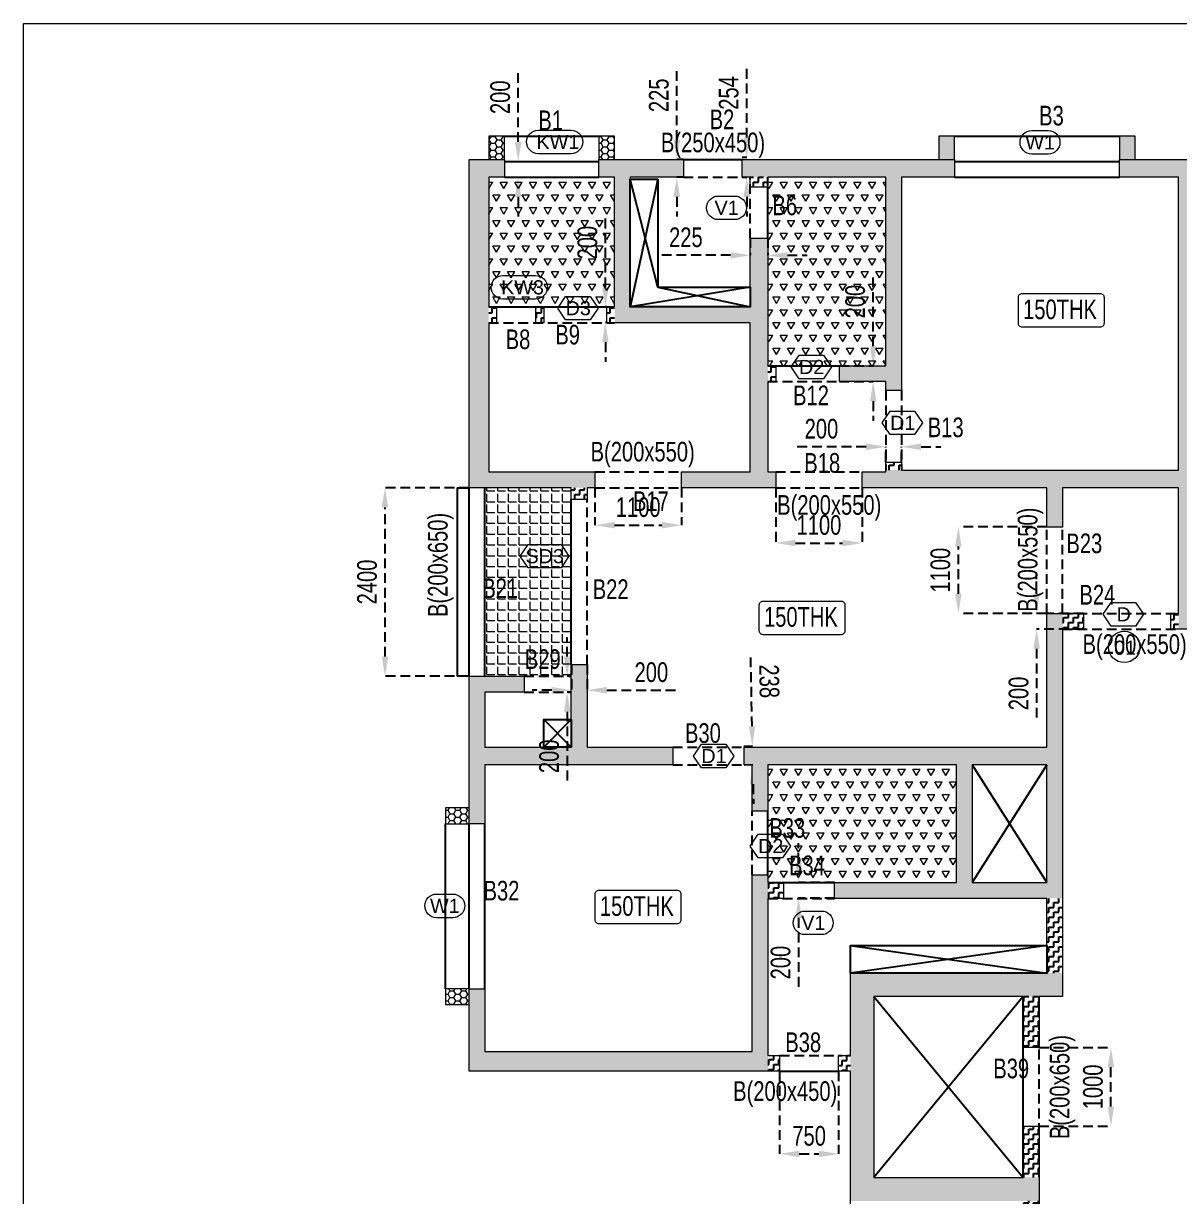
# Model space of a CAD drawing. Header units: millimetres. Extents: x 17 to 40023, y 104 to 56685.
# Drawn here: x 17 to 14725, y 41758 to 56685 of the extents above; entities that cross this region are included whole.
import ezdxf
from ezdxf.enums import TextEntityAlignment as Align

# ---------------------------------------------------------------- set-up
doc = ezdxf.new("R2010")
doc.units = ezdxf.units.MM
doc.linetypes.add('HIDDEN', pattern=[0.375, 0.25, -0.125])
for name, color, linetype in [('A-DIM', 8, 'Continuous'), ('S-BEAM', 4, 'HIDDEN'), ('S-BEAM 1', 6, 'Continuous'), ('S-CUTOUT', 25, 'Continuous'), ('S-WALL HATCH', 251, 'Continuous')]:
    doc.layers.add(name, color=color, linetype=linetype)
for name, color, linetype, lineweight in [('A-OPNG-DOOR-TAGS', 8, 'Continuous', 15), ("S-BEAM NO'S", 2, 'Continuous', 20), ('S-GENERAL', 252, 'Continuous', 20), ('S-HATCH', 8, 'Continuous', 20), ('s-text', 20, 'Continuous', 13), ('S-WALL', 100, 'Continuous', 20)]:
    doc.layers.add(name, color=color, linetype=linetype, lineweight=lineweight)
doc.styles.add('Dim.s & Anno.(Misc.)', font='ARIALN.TTF')
doc.styles.add('SOBHA', font='swisscl.ttf')
doc.styles.add('SOBHA SMALL', font='arial.ttf', dxfattribs={"height": 100})
doc.dimstyles.new('S-100-2', dxfattribs={"dimscale": 100, "dimtxt": 2.5, "dimasz": 2.5, "dimexe": 0, "dimexo": 0, "dimgap": 1, "dimtad": 1, "dimdec": 0, "dimzin": 0, "dimdsep": 46, "dimtxsty": 'SOBHA', "dimcen": 0.0895, "dimclrd": 8, "dimclre": 8, "dimclrt": 2, "dimadec": 0, "dimazin": 0, "dimtfac": 1, "dimtdec": 0, "dimtofl": 0, "dimtmove": 0, "dimatfit": 3, "dimfxl": 0.18, "dimtolj": 1, "dimtzin": 0, "dimlwd": -1, "dimlwe": -1, "dimarcsym": 1})
pattern_1 = [(0, (0, 0), (62.5, 62.5), [62.5, -62.5]), (90, (62.5, 0), (-62.5, 62.5), [62.5, -62.5])]
pattern_2 = [(60, (105314.17, -1923.17), (-93.75, 162.379763), [93.75, -93.75]), (120, (105314.17, -1923.17), (-187.5, 1e-07), [93.75, -93.75]), (0, (105267.3, -1841.98), (93.75, 162.379763), [93.75, -93.75])]
pattern_3 = [(0, (-597856.83, -91847.9), (75, 43.30127), [50, -100]), (120, (-597856.83, -91847.9), (-75, 43.30127), [50, -100]), (60, (-597856.83, -91847.9), (2e-14, 86.60254), [-100, 50])]

# ---------------------------------------------------------------- blocks, each defined once
blk = doc.blocks.new('WING 05 TYP WALLS')
at = {"layer": 'S-WALL HATCH', "ltscale": 7.5, "transparency": 33554687}
h = blk.add_hatch(color=251, dxfattribs=at)
h.dxf.hatch_style = 1
h.paths.add_polyline_path([(-607332, -43123), (-607332, -42923), (-607332, -41273), (-607132, -41273), (-607132, -41048), (-607332, -41048), (-607582, -41048), (-607582, -45223), (-607332, -45223), (-606282, -45223), (-606082, -45223), (-605982, -45223), (-605982, -45023), (-607332, -45023)])
h = blk.add_hatch(color=251, dxfattribs=at)
h.dxf.hatch_style = 1
h.paths.add_polyline_path([(-603782, -42048), (-604007, -42048), (-604007, -42923), (-605532, -42923), (-605532, -41273), (-604857, -41273), (-604857, -41048), (-605932, -41048), (-605932, -41273), (-605732, -41273), (-605732, -42923), (-605732, -43123), (-604007, -43123), (-604007, -45023), (-604882, -45023), (-604882, -45223), (-604007, -45223), (-603782, -45223), (-603682, -45223), (-603682, -45023), (-603782, -45023), (-603782, -43873), (-603782, -43673)])
h = blk.add_hatch(color=251, dxfattribs=at)
h.dxf.hatch_style = 1
h.paths.add_polyline_path([(-602082, -41273), (-601407, -41273), (-601407, -41048), (-603782, -41048), (-604007, -41048), (-604107, -41048), (-604107, -41273), (-604007, -41273), (-603782, -41273), (-602282, -41273), (-602282, -43673), (-602872, -43673), (-602872, -43873), (-602282, -43873), (-602282, -43988), (-602082, -43988)])
h = blk.add_hatch(color=251, dxfattribs=at)
h.dxf.hatch_style = 1
h.paths.add_polyline_path([(-596732, -44998), (-598307, -44998), (-598307, -43148), (-598307, -42948), (-598307, -41298), (-598107, -41298), (-598107, -41048), (-599307, -41048), (-599307, -41273), (-598557, -41273), (-598557, -44998), (-602082, -44998), (-602282, -44998), (-602282, -45023), (-602582, -45023), (-602582, -45223), (-602282, -45223), (-600232, -45223), (-600232, -45723), (-600032, -45723), (-600032, -45223), (-598557, -45223), (-598557, -46823), (-598557, -47023), (-598307, -47023), (-598307, -46823), (-598307, -45223), (-596932, -45223), (-596932, -45723), (-596732, -45723), (-596732, -45223)])
h = blk.add_hatch(dxfattribs=at)
h.set_pattern_fill('ZIGZAG', color=251, scale=500)
h.set_pattern_definition([(0, (-604006.83, -41397.9), (62.5, 62.5), [62.5, -62.5]), (90, (-603944.33, -41397.9), (-62.5, 62.5), [62.5, -62.5])])
h.paths.add_polyline_path([(-603782, -41273), (-604007, -41273), (-604007, -41398), (-603782, -41398)])
h = blk.add_hatch(dxfattribs=at)
h.set_pattern_fill('ZIGZAG', color=251, scale=500)
h.set_pattern_definition([(0, (-607331.83, -43122.9), (62.5, 62.5), [62.5, -62.5]), (90, (-607269.33, -43122.9), (-62.5, 62.5), [62.5, -62.5])])
h.paths.add_polyline_path([(-606632, -42923), (-606732, -42923), (-606732, -43123), (-606632, -43123)])
h.paths.add_polyline_path([(-607232, -42923), (-607332, -42923), (-607332, -43123), (-607232, -43123)])
h = blk.add_hatch(dxfattribs=at)
h.set_pattern_fill('ZIGZAG', color=251, scale=500)
h.set_pattern_definition([(0, (-605831.83, -43122.9), (62.5, 62.5), [62.5, -62.5]), (90, (-605769.33, -43122.9), (-62.5, 62.5), [62.5, -62.5])])
h.paths.add_polyline_path([(-605732, -42923), (-605832, -42923), (-605832, -43123), (-605732, -43123)])
h = blk.add_hatch(dxfattribs=at)
h.set_pattern_fill('ZIGZAG', color=251, scale=500)
h.set_pattern_definition([(0, (-603781.83, -43872.9), (62.5, 62.5), [62.5, -62.5]), (90, (-603719.33, -43872.9), (-62.5, 62.5), [62.5, -62.5])])
h.paths.add_polyline_path([(-603682, -43673), (-603782, -43673), (-603782, -43873), (-603682, -43873)])
h = blk.add_hatch(dxfattribs=at)
h.set_pattern_fill('ZIGZAG', color=251, scale=500)
h.set_pattern_definition([(0, (-602281.83, -44997.9), (62.5, 62.5), [62.5, -62.5]), (90, (-602219.33, -44997.9), (-62.5, 62.5), [62.5, -62.5])])
h.paths.add_polyline_path([(-602082, -44898), (-602282, -44898), (-602282, -44998), (-602082, -44998)])
h = blk.add_hatch(dxfattribs=at)
h.set_pattern_fill('ZIGZAG', color=251, scale=500)
h.set_pattern_definition([(0, (-606281.83, -45372.9), (62.5, 62.5), [62.5, -62.5]), (90, (-606219.33, -45372.9), (-62.5, 62.5), [62.5, -62.5])])
h.paths.add_polyline_path([(-606082, -45223), (-606282, -45223), (-606282, -45373), (-606082, -45373)])
h = blk.add_hatch(color=251, dxfattribs=at)
h.dxf.hatch_style = 1
h.paths.add_polyline_path([(-600032, -48748), (-600032, -48523), (-600032, -47023), (-600032, -46823), (-600232, -46823), (-600232, -48523), (-604082, -48523), (-604082, -48748), (-603982, -48748), (-603982, -49338), (-603782, -49338), (-603782, -48748), (-601382, -48748), (-601382, -50248), (-602932, -50248), (-602932, -50448), (-600232, -50448), (-600032, -50448)])
h.paths.add_polyline_path([(-601182, -50248), (-601182, -48748), (-600232, -48748), (-600232, -50248)], flags=16)
h = blk.add_hatch(dxfattribs=at)
h.set_pattern_fill('ZIGZAG', color=251, scale=500)
h.set_pattern_definition(pattern_1)
h.paths.add_polyline_path([(-599767, -46823), (-600032, -46823), (-600032, -47023), (-599767, -47023)])
h = blk.add_hatch(dxfattribs=at)
h.set_pattern_fill('ZIGZAG', color=251, scale=500)
h.set_pattern_definition([(0, (-598656.83, -47022.9), (62.5, 62.5), [62.5, -62.5]), (90, (-598594.33, -47022.9), (-62.5, 62.5), [62.5, -62.5])])
h.paths.add_polyline_path([(-598207, -46823), (-598307, -46823), (-598307, -47023), (-598207, -47023)])
h.paths.add_polyline_path([(-598557, -46823), (-598657, -46823), (-598657, -47023), (-598557, -47023)])
h = blk.add_hatch(color=251, dxfattribs=at)
h.dxf.hatch_style = 1
h.paths.add_polyline_path([(-604992, -48523), (-606082, -48523), (-606082, -47473), (-606282, -47473), (-606282, -48523), (-607382, -48523), (-607382, -47823), (-606882, -47823), (-606882, -47623), (-607582, -47623), (-607582, -48523), (-607582, -48748), (-607582, -49498), (-607382, -49498), (-607382, -48748), (-604992, -48748)])
h = blk.add_hatch(color=251, dxfattribs=at)
h.dxf.hatch_style = 1
h.paths.add_polyline_path([(-603782, -50448), (-603782, -50248), (-603782, -50148), (-603982, -50148), (-603982, -52398), (-607382, -52398), (-607382, -51598), (-607582, -51598), (-607582, -52398), (-607582, -52648), (-603782, -52648), (-603782, -52448), (-603782, -52398)])
h = blk.add_hatch(dxfattribs=at)
h.set_pattern_fill('ZIGZAG', color=251, scale=500)
h.set_pattern_definition(pattern_1)
h.paths.add_polyline_path([(-603582, -50248), (-603782, -50248), (-603782, -50448), (-603582, -50448)], flags=17)
h = blk.add_hatch(dxfattribs=at)
h.set_pattern_fill('ZIGZAG', color=251, scale=500)
h.set_pattern_definition(pattern_1)
h.paths.add_polyline_path([(-600032, -50448), (-600232, -50448), (-600232, -51398), (-600032, -51398)])
h = blk.add_hatch(color=251, dxfattribs=at)
h.dxf.hatch_style = 1
h.paths.add_polyline_path([(-602432, -51698), (-600532, -51698), (-600332, -51698), (-600032, -51698), (-600032, -51398), (-600232, -51398), (-602732, -51398), (-602732, -52448), (-602732, -52648), (-602732, -54298), (-602432, -54298), (-600532, -54298), (-600332, -54298), (-600332, -53998), (-600532, -53998), (-602432, -53998)])
h = blk.add_hatch(dxfattribs=at)
h.set_pattern_fill('ZIGZAG', color=251, scale=500)
h.set_pattern_definition([(0, (-602881.83, -54947.9), (62.5, 62.5), [62.5, -62.5]), (90, (-602819.33, -54947.9), (-62.5, 62.5), [62.5, -62.5])])
h.paths.add_polyline_path([(-600332, -54298), (-600532, -54298), (-600532, -54948), (-600332, -54948)])
h.paths.add_polyline_path([(-600332, -53348), (-600532, -53348), (-600532, -53998), (-600332, -53998)])
h.paths.add_polyline_path([(-602732, -52448), (-602882, -52448), (-602882, -52648), (-602732, -52648)])
h.paths.add_polyline_path([(-600332, -51698), (-600532, -51698), (-600532, -52348), (-600332, -52348)])
h = blk.add_hatch(dxfattribs=at)
h.set_pattern_fill('ZIGZAG', color=251, scale=500)
h.set_pattern_definition(pattern_1)
h.paths.add_polyline_path([(-603632, -52448), (-603782, -52448), (-603782, -52648), (-603632, -52648)])
at = {"layer": 'S-WALL'}
blk.add_line((-602282, -45223), (-602282, -45223), dxfattribs=at)
for points in [[(-605982, -45023), (-605982, -45223), (-606082, -45223), (-606082, -45373), (-606282, -45373), (-606282, -45223), (-607332, -45223), (-607582, -45223), (-607582, -41048), (-607332, -41048), (-607132, -41048), (-607132, -41273), (-607332, -41273), (-607332, -42923), (-607232, -42923), (-607232, -43123), (-607332, -43123), (-607332, -45023)], [(-603682, -43673), (-603682, -43873), (-603782, -43873), (-603782, -45023), (-603682, -45023), (-603682, -45223), (-603782, -45223), (-604007, -45223), (-604882, -45223), (-604882, -45023), (-604007, -45023), (-604007, -43123), (-605832, -43123), (-605832, -42923), (-605732, -42923), (-605732, -41273), (-605932, -41273), (-605932, -41048), (-604857, -41048), (-604857, -41273), (-605532, -41273), (-605532, -42923), (-604007, -42923), (-604007, -42048), (-603782, -42048), (-603782, -43673)], [(-602082, -43988), (-602282, -43988), (-602282, -43873), (-602872, -43873), (-602872, -43673), (-602282, -43673), (-602282, -41273), (-603782, -41273), (-603782, -41398), (-604007, -41398), (-604007, -41273), (-604107, -41273), (-604107, -41048), (-604007, -41048), (-603782, -41048), (-601407, -41048), (-601407, -41273), (-602082, -41273)], [(-606632, -43123), (-606732, -43123), (-606732, -42923), (-606632, -42923)], [(-604992, -48523), (-604992, -48748), (-607382, -48748), (-607382, -49498), (-607582, -49498), (-607582, -48748), (-607582, -48523), (-607582, -47623), (-606882, -47623), (-606882, -47823), (-607382, -47823), (-607382, -48523), (-606282, -48523), (-606282, -47473), (-606082, -47473), (-606082, -48523)], [(-600232, -48748), (-601182, -48748), (-601182, -50248), (-600232, -50248)], [(-603582, -50248), (-603582, -50448), (-603782, -50448), (-603782, -52398), (-603782, -52448), (-603632, -52448), (-603632, -52648), (-603782, -52648), (-607582, -52648), (-607582, -52398), (-607582, -51598), (-607382, -51598), (-607382, -52398), (-603982, -52398), (-603982, -50148), (-603782, -50148), (-603782, -50248)]]:
    blk.add_lwpolyline(points, close=True, dxfattribs=at)
for points in [[(-598207, -47023), (-598657, -47023), (-598657, -46823), (-598557, -46823), (-598557, -45223), (-600032, -45223), (-600032, -45723), (-600232, -45723), (-600232, -45223), (-602282, -45223), (-602582, -45223), (-602582, -45023), (-602282, -45023), (-602282, -44998), (-602282, -44898), (-602082, -44898), (-602082, -44998), (-598557, -44998), (-598557, -41273), (-599307, -41273), (-599307, -41048), (-598107, -41048)], [(-602732, -56598), (-602732, -52648), (-602882, -52648), (-602882, -52448), (-602732, -52448), (-602732, -51398), (-600232, -51398), (-600232, -50448), (-602932, -50448), (-602932, -50248), (-601382, -50248), (-601382, -48748), (-603782, -48748), (-603782, -49338), (-603982, -49338), (-603982, -48748), (-604082, -48748), (-604082, -48523), (-600232, -48523), (-600232, -46823), (-599767, -46823), (-599767, -47023), (-600032, -47023), (-600032, -48523), (-600032, -48748), (-600032, -51698), (-600332, -51698), (-600332, -52348), (-600532, -52348), (-600532, -51698), (-602432, -51698), (-602432, -53998), (-600532, -53998), (-600532, -53348), (-600332, -53348), (-600332, -54948)]]:
    blk.add_lwpolyline(points, dxfattribs=at)
blk = doc.blocks.new('rer')
at = {"layer": 'S-HATCH', "linetype": 'Continuous', "ltscale": 500, "transparency": 33554687}
h = blk.add_hatch(dxfattribs=at)
h.set_pattern_fill('HONEY', color=25, scale=400)
h.set_pattern_definition(pattern_3)
h.paths.add_polyline_path([(-605732, -40748), (-605932, -40748), (-605932, -41048), (-605732, -41048)])
h.paths.add_polyline_path([(-607132, -40748), (-607332, -40748), (-607332, -41048), (-607132, -41048)])
h = blk.add_hatch(dxfattribs=at)
h.set_pattern_fill('HONEY', color=25, scale=400)
h.set_pattern_definition(pattern_3)
h.paths.add_polyline_path([(-601407, -40748), (-601607, -40748), (-601607, -41048), (-601407, -41048)])
h.paths.add_polyline_path([(-599107, -40748), (-599307, -40748), (-599307, -41048), (-599107, -41048)])
h.paths.add_polyline_path([(-598082, -40748), (-598282, -40748), (-598282, -41048), (-598107, -41048), (-598082, -41048)])
h.paths.add_polyline_path([(-596682, -40748), (-596882, -40748), (-596882, -41048), (-596682, -41048)])
at = {"layer": 'S-HATCH', "ltscale": 7.5}
h = blk.add_hatch(dxfattribs=at)
h.set_pattern_fill('TRIANG', color=8, scale=500)
h.set_pattern_definition(pattern_2)
h.paths.add_polyline_path([(-607332, -41273), (-605732, -41273), (-605732, -42923), (-607332, -42923)])
h = blk.add_hatch(dxfattribs=at)
h.set_pattern_fill('TRIANG', color=8, scale=500)
h.set_pattern_definition(pattern_2)
h.paths.add_polyline_path([(-602282, -41273), (-603782, -41273), (-603782, -43673), (-602282, -43673)])
h = blk.add_hatch(dxfattribs=at)
h.set_pattern_fill('ANGLE', color=8, scale=500)
h.set_pattern_definition([(0, (0, 0), (0, 137.5), [100, -37.5]), (90, (0, 0), (-137.5, 8e-15), [100, -37.5])])
h.paths.add_polyline_path([(-606282, -47623), (-607382, -47623), (-607382, -45223), (-606282, -45223)])
h = blk.add_hatch(dxfattribs=at)
h.set_pattern_fill('TRIANG', color=8, scale=500)
h.set_pattern_definition(pattern_2)
h.paths.add_polyline_path([(-603782, -48748), (-601382, -48748), (-601382, -50248), (-603782, -50248)])
at = {"layer": 'S-HATCH', "linetype": 'Continuous', "ltscale": 500, "transparency": 33554687}
h = blk.add_hatch(dxfattribs=at)
h.set_pattern_fill('HONEY', color=25, scale=400)
h.set_pattern_definition(pattern_3)
h.paths.add_polyline_path([(-607582, -51598), (-607882, -51598), (-607882, -51798), (-607582, -51798)])
h.paths.add_polyline_path([(-607582, -49298), (-607882, -49298), (-607882, -49498), (-607582, -49498)])
at = {"layer": 'A-DIM'}
blk.add_lwpolyline([(-605182, -41498), (-605182, -41498)], dxfattribs=at)
at = {"layer": 'S-BEAM', "ltscale": 500}
for p, q in [((-604857, -41273), (-604107, -41273)), ((-604007, -42048), (-604007, -41273)), ((-607332, -43123), (-605732, -43123)), ((-603782, -43873), (-602872, -43873)), ((-602282, -43988), (-602282, -44998)), ((-602082, -43988), (-602082, -44998)), ((-605982, -45023), (-604882, -45023)), ((-603682, -45023), (-602582, -45023)), ((-605982, -45223), (-604882, -45223)), ((-603682, -45223), (-602582, -45223)), ((-606082, -47473), (-606082, -45373)), ((-600232, -46823), (-600232, -45723)), ((-600032, -46823), (-600032, -45723)), ((-600032, -46823), (-598557, -46823)), ((-600032, -47023), (-598557, -47023)), ((-606882, -47623), (-606282, -47623)), ((-606882, -47823), (-606282, -47823)), ((-604992, -48523), (-604082, -48523)), ((-604992, -48748), (-604082, -48748)), ((-603982, -50148), (-603982, -49338)), ((-603782, -50448), (-602932, -50448)), ((-600332, -53998), (-600332, -51698)), ((-603632, -52448), (-602882, -52448))]:
    blk.add_line(p, q, dxfattribs=at)
at = {"layer": 'S-BEAM 1', "color": 1}
for p, q in [((-607132, -40748), (-605932, -40748)), ((-601407, -40748), (-599307, -40748)), ((-604857, -41048), (-604107, -41048)), ((-607132, -41073), (-605932, -41073)), ((-601407, -41073), (-599307, -41073)), ((-607132, -41273), (-605932, -41273)), ((-603782, -42048), (-603782, -41273)), ((-601407, -41273), (-599307, -41273)), ((-607332, -42923), (-605732, -42923)), ((-603782, -43673), (-602872, -43673)), ((-607582, -47623), (-607582, -45223)), ((-607382, -47623), (-607382, -45223)), ((-606282, -47473), (-606282, -45373)), ((-603782, -50148), (-603782, -49338)), ((-607882, -51598), (-607882, -49498)), ((-607582, -51598), (-607582, -49498)), ((-607382, -51598), (-607382, -49498)), ((-603782, -50248), (-602932, -50248)), ((-600532, -53998), (-600532, -51698)), ((-603632, -52648), (-602882, -52648))]:
    blk.add_line(p, q, dxfattribs=at)
for points in [[(-605182, -41298), (-605182, -42673), (-604007, -42673), (-604007, -42923), (-605532, -42923), (-605532, -41298)], [(-606632, -48523), (-606632, -48173), (-606282, -48173), (-606282, -48523)], [(-602732, -51398), (-602732, -51048), (-600232, -51048), (-600232, -51398)]]:
    blk.add_lwpolyline(points, close=True, dxfattribs=at)
blk.add_lwpolyline([(-607582, -47623), (-607732, -47623), (-607732, -45223), (-607582, -45223)], dxfattribs=at)
at = {"layer": 'S-CUTOUT', "color": 35}
for p, q in [((-605182, -41298), (-605532, -42923)), ((-605182, -42673), (-605532, -41298)), ((-604007, -42673), (-605532, -42923)), ((-605182, -42673), (-604007, -42923)), ((-606282, -48173), (-606632, -48523)), ((-606632, -48173), (-606282, -48523)), ((-600232, -48748), (-601182, -50248)), ((-601182, -48748), (-600232, -50248)), ((-602732, -51048), (-600232, -51398)), ((-600232, -51048), (-602732, -51398)), ((-600532, -51698), (-602432, -53998)), ((-602432, -51698), (-600532, -53998))]:
    blk.add_line(p, q, dxfattribs=at)
at = {"layer": 'S-WALL'}
for points in [[(-607132, -41048), (-607132, -40748), (-607332, -40748), (-607332, -41048)], [(-605732, -41048), (-605732, -40748), (-605932, -40748), (-605932, -41048)], [(-601407, -41048), (-601407, -40748), (-601607, -40748), (-601607, -41048)], [(-599107, -41048), (-599107, -40748), (-599307, -40748), (-599307, -41048)], [(-607582, -49298), (-607882, -49298), (-607882, -49498), (-607582, -49498)], [(-607582, -51598), (-607882, -51598), (-607882, -51798), (-607582, -51798)]]:
    blk.add_lwpolyline(points, close=True, dxfattribs=at)
blk = doc.blocks.new('TAGS W5')
at = {"layer": 'A-OPNG-DOOR-TAGS'}
for points in [[(18429, -1504), (18014, -1504, -1), (18014, -1204), (18429, -1204, -1)], [(24500, -1509), (24292, -1509, -1), (24292, -1209), (24500, -1209, -1)], [(20512, -2343), (20304, -2343, -1), (20304, -2043), (20512, -2043, -1)], [(17979, -3354), (17564, -3354, -1), (17564, -3054), (17979, -3054, -1)], [(16927, -11225), (16719, -11225, -1), (16719, -10925), (16927, -10925, -1)], [(21615, -11441), (21407, -11441, -1), (21407, -11141), (21615, -11141, -1)]]:
    blk.add_lwpolyline(points, format="xyb", close=True, dxfattribs=at)
for points in [[(18673, -3619), (18361, -3619), (18261, -3469), (18361, -3319), (18673, -3319), (18773, -3469)], [(21643, -4368), (21331, -4368), (21231, -4218), (21331, -4068), (21643, -4068), (21743, -4218)], [(22801, -5078), (22489, -5078), (22389, -4928), (22489, -4778), (22801, -4778), (22901, -4928)], [(18303, -6775), (17884, -6775), (17784, -6625), (17884, -6475), (18303, -6475), (18403, -6625)], [(25612, -7515), (25301, -7515), (25201, -7365), (25301, -7215), (25612, -7215), (25712, -7365)], [(20399, -9318), (20088, -9318), (19988, -9168), (20088, -9018), (20399, -9018), (20499, -9168)], [(21122, -10464), (20810, -10464), (20710, -10314), (20810, -10164), (21122, -10164), (21222, -10314)]]:
    blk.add_lwpolyline(points, close=True, dxfattribs=at)
blk.add_circle((25467, -7780, 0), 200, dxfattribs=at)
at = {"layer": 'A-OPNG-DOOR-TAGS', "style": 'SOBHA SMALL'}
for s, p in [('KW1', (18263, -1354)), ('W1', (24397, -1359)), ('V1', (20409, -2193)), ('KW3', (17813, -3204)), ('D3', (18521, -3469)), ('D2', (21491, -4218)), ('D1', (22649, -4928)), ('SD3', (18095, -6625, 0)), ('D', (25461, -7365)), ('01', (25478, -7790, 0)), ('D1', (20248, -9168)), ('D2', (20970, -10314)), ('W1', (16824, -11075)), ('V1', (21512, -11291))]:
    blk.add_text(s, height=180, dxfattribs=at).set_placement(p, align=Align.MIDDLE_CENTER)
blk = doc.blocks.new('*D117')
at = {"layer": 'Defpoints', "color": 0, "linetype": 'Continuous', "ltscale": 500, "transparency": 16777216}
for p in [(7287, 50778), (8387, 50778), (8387, 50301)]:
    blk.add_point(p, dxfattribs=at)
at = {"layer": 'S-BEAM', "color": 8, "ltscale": 500, "transparency": 16777216}
for p, q in [((7287, 50778), (7287, 50301)), ((8387, 50778), (8387, 50301)), ((7537, 50301), (8137, 50301))]:
    blk.add_line(p, q, dxfattribs=at)
at = {"layer": 'S-BEAM', "color": 8, "linetype": 'Continuous', "ltscale": 500, "transparency": 16777216}
for points in [[(7537, 50343), (7537, 50259), (7287, 50301)], [(8137, 50343), (8137, 50259), (8387, 50301)]]:
    blk.add_solid(points, dxfattribs=at)
at = {"layer": 'S-BEAM', "color": 2, "linetype": 'Continuous', "ltscale": 500, "transparency": 16777216, "insert": (7837, 50529), "char_height": 250, "attachment_point": 5, "style": 'SOBHA'}
blk.add_mtext('\\A1;1100', dxfattribs=at)
blk = doc.blocks.new('*D118')
at = {"layer": 'Defpoints', "color": 0, "linetype": 'Continuous', "ltscale": 500, "transparency": 16777216}
for p in [(9587, 50778), (10687, 50778), (10687, 50074)]:
    blk.add_point(p, dxfattribs=at)
at = {"layer": 'S-BEAM', "color": 8, "ltscale": 500, "transparency": 16777216}
for p, q in [((9587, 50778), (9587, 50074)), ((10687, 50778), (10687, 50074)), ((9837, 50074), (10437, 50074))]:
    blk.add_line(p, q, dxfattribs=at)
at = {"layer": 'S-BEAM', "color": 8, "linetype": 'Continuous', "ltscale": 500, "transparency": 16777216}
for points in [[(9837, 50116), (9837, 50032), (9587, 50074)], [(10437, 50116), (10437, 50032), (10687, 50074)]]:
    blk.add_solid(points, dxfattribs=at)
at = {"layer": 'S-BEAM', "color": 2, "linetype": 'Continuous', "ltscale": 500, "transparency": 16777216, "insert": (10137, 50302), "char_height": 250, "attachment_point": 5, "style": 'SOBHA'}
blk.add_mtext('\\A1;1100', dxfattribs=at)
blk = doc.blocks.new('*D121')
at = {"layer": 'Defpoints', "color": 0, "linetype": 'Continuous', "ltscale": 500, "transparency": 16777216}
for p in [(4617, 50778), (5687, 50778), (5687, 48378)]:
    blk.add_point(p, dxfattribs=at)
at = {"layer": 'S-BEAM', "color": 8, "ltscale": 500, "transparency": 16777216}
for p, q in [((5687, 50778), (4617, 50778)), ((4617, 48628), (4617, 50528)), ((5687, 48378), (4617, 48378))]:
    blk.add_line(p, q, dxfattribs=at)
at = {"layer": 'S-BEAM', "color": 8, "linetype": 'Continuous', "ltscale": 500, "transparency": 16777216}
for points in [[(4575, 50528), (4658, 50528), (4617, 50778)], [(4575, 48628), (4658, 48628), (4617, 48378)]]:
    blk.add_solid(points, dxfattribs=at)
at = {"layer": 'S-BEAM', "color": 2, "linetype": 'Continuous', "ltscale": 500, "transparency": 16777216, "insert": (4389, 49578), "char_height": 250, "attachment_point": 5, "rotation": 90, "style": 'SOBHA'}
blk.add_mtext('\\A1;2400', dxfattribs=at)
blk = doc.blocks.new('*D122')
at = {"layer": 'Defpoints', "color": 0, "linetype": 'Continuous', "ltscale": 500, "transparency": 16777216}
for p in [(11911, 50278), (13037, 50278), (13037, 49178)]:
    blk.add_point(p, dxfattribs=at)
at = {"layer": 'S-BEAM', "color": 8, "ltscale": 500, "transparency": 16777216}
for p, q in [((13037, 50278), (11911, 50278)), ((11911, 49428), (11911, 50028)), ((13037, 49178), (11911, 49178))]:
    blk.add_line(p, q, dxfattribs=at)
at = {"layer": 'S-BEAM', "color": 8, "linetype": 'Continuous', "ltscale": 500, "transparency": 16777216}
for points in [[(11869, 50028), (11952, 50028), (11911, 50278)], [(11869, 49428), (11952, 49428), (11911, 49178)]]:
    blk.add_solid(points, dxfattribs=at)
at = {"layer": 'S-BEAM', "color": 2, "linetype": 'Continuous', "ltscale": 500, "transparency": 16777216, "insert": (11683, 49728), "char_height": 250, "attachment_point": 5, "rotation": 90, "style": 'SOBHA'}
blk.add_mtext('\\A1;1100', dxfattribs=at)
blk = doc.blocks.new('*D125')
at = {"layer": 'Defpoints', "color": 0, "linetype": 'Continuous', "ltscale": 500, "transparency": 16777216}
for p in [(9637, 43353), (10387, 43353), (10387, 42301)]:
    blk.add_point(p, dxfattribs=at)
at = {"layer": 'S-BEAM', "color": 8, "ltscale": 500, "transparency": 16777216}
for p, q in [((9637, 43353), (9637, 42301)), ((10387, 43353), (10387, 42301)), ((9887, 42301), (10137, 42301))]:
    blk.add_line(p, q, dxfattribs=at)
at = {"layer": 'S-BEAM', "color": 8, "linetype": 'Continuous', "ltscale": 500, "transparency": 16777216}
for points in [[(9887, 42342), (9887, 42259), (9637, 42301)], [(10137, 42342), (10137, 42259), (10387, 42301)]]:
    blk.add_solid(points, dxfattribs=at)
at = {"layer": 'S-BEAM', "color": 2, "linetype": 'Continuous', "ltscale": 500, "transparency": 16777216, "insert": (10012, 42529), "char_height": 250, "attachment_point": 5, "style": 'SOBHA'}
blk.add_mtext('\\A1;750', dxfattribs=at)
blk = doc.blocks.new('*D126')
at = {"layer": 'Defpoints', "color": 0, "linetype": 'Continuous', "ltscale": 500, "transparency": 16777216}
for p in [(12935, 43653), (13852, 43653), (12935, 42653)]:
    blk.add_point(p, dxfattribs=at)
at = {"layer": 'S-BEAM', "color": 8, "ltscale": 500, "transparency": 16777216}
for p, q in [((12935, 43653), (13852, 43653)), ((13852, 42903), (13852, 43403)), ((12935, 42653), (13852, 42653))]:
    blk.add_line(p, q, dxfattribs=at)
at = {"layer": 'S-BEAM', "color": 8, "linetype": 'Continuous', "ltscale": 500, "transparency": 16777216}
for points in [[(13810, 43403), (13893, 43403), (13852, 43653)], [(13810, 42903), (13893, 42903), (13852, 42653)]]:
    blk.add_solid(points, dxfattribs=at)
at = {"layer": 'S-BEAM', "color": 2, "linetype": 'Continuous', "ltscale": 500, "transparency": 16777216, "insert": (13624, 43153), "char_height": 250, "attachment_point": 5, "rotation": 90, "style": 'SOBHA'}
blk.add_mtext('\\A1;1000', dxfattribs=at)
blk = doc.blocks.new('*D188')
at = {"layer": 'Defpoints', "color": 0, "linetype": 'Continuous', "ltscale": 500, "transparency": 16777216}
for p in [(6137, 54928), (6311, 54928), (6137, 54728)]:
    blk.add_point(p, dxfattribs=at)
at = {"layer": 'S-BEAM', "color": 8, "ltscale": 500, "transparency": 16777216}
for p, q in [((6311, 55178), (6311, 56064)), ((6137, 54928), (6311, 54928)), ((6137, 54728), (6311, 54728)), ((6311, 54478), (6311, 54228))]:
    blk.add_line(p, q, dxfattribs=at)
at = {"layer": 'S-BEAM', "color": 8, "linetype": 'Continuous', "ltscale": 500, "transparency": 16777216}
for points in [[(6269, 55178), (6352, 55178), (6311, 54928)], [(6269, 54478), (6352, 54478), (6311, 54728)]]:
    blk.add_solid(points, dxfattribs=at)
at = {"layer": 'S-BEAM', "color": 2, "linetype": 'Continuous', "ltscale": 500, "transparency": 16777216, "insert": (6083, 55746), "char_height": 250, "attachment_point": 5, "rotation": 90, "style": 'SOBHA'}
blk.add_mtext('\\A1;200', dxfattribs=at)
blk = doc.blocks.new('*D189')
at = {"layer": 'Defpoints', "color": 0, "linetype": 'Continuous', "ltscale": 500, "transparency": 16777216}
for p in [(9162, 54982), (9218, 54982), (9162, 54728)]:
    blk.add_point(p, dxfattribs=at)
at = {"layer": 'S-BEAM', "color": 8, "ltscale": 500, "transparency": 16777216}
for p, q in [((9218, 55232), (9218, 56120)), ((9162, 54982), (9218, 54982)), ((9162, 54728), (9218, 54728)), ((9218, 54478), (9218, 54228))]:
    blk.add_line(p, q, dxfattribs=at)
at = {"layer": 'S-BEAM', "color": 8, "linetype": 'Continuous', "ltscale": 500, "transparency": 16777216}
for points in [[(9177, 55232), (9260, 55232), (9218, 54982)], [(9177, 54478), (9260, 54478), (9218, 54728)]]:
    blk.add_solid(points, dxfattribs=at)
at = {"layer": 'S-BEAM', "color": 2, "linetype": 'Continuous', "ltscale": 500, "transparency": 16777216, "insert": (8990, 55801), "char_height": 250, "attachment_point": 5, "rotation": 90, "style": 'SOBHA'}
blk.add_mtext('\\A1;254', dxfattribs=at)
blk = doc.blocks.new('*D190')
at = {"layer": 'Defpoints', "color": 0, "linetype": 'Continuous', "ltscale": 500, "transparency": 16777216}
for p in [(8329, 54953), (8412, 54953), (8412, 54728)]:
    blk.add_point(p, dxfattribs=at)
at = {"layer": 'S-BEAM', "color": 8, "ltscale": 500, "transparency": 16777216}
for p, q in [((8329, 55203), (8329, 56089)), ((8412, 54953), (8329, 54953)), ((8412, 54728), (8329, 54728)), ((8329, 54478), (8329, 54228))]:
    blk.add_line(p, q, dxfattribs=at)
at = {"layer": 'S-BEAM', "color": 8, "linetype": 'Continuous', "ltscale": 500, "transparency": 16777216}
for points in [[(8287, 55203), (8370, 55203), (8329, 54953)], [(8287, 54478), (8370, 54478), (8329, 54728)]]:
    blk.add_solid(points, dxfattribs=at)
at = {"layer": 'S-BEAM', "color": 2, "linetype": 'Continuous', "ltscale": 500, "transparency": 16777216, "insert": (8101, 55771), "char_height": 250, "attachment_point": 5, "rotation": 90, "style": 'SOBHA'}
blk.add_mtext('\\A1;225', dxfattribs=at)
blk = doc.blocks.new('*D191')
at = {"layer": 'Defpoints', "color": 0, "linetype": 'Continuous', "ltscale": 500, "transparency": 16777216}
for p in [(9262, 53953), (9487, 53953), (9262, 53735)]:
    blk.add_point(p, dxfattribs=at)
at = {"layer": 'S-BEAM', "color": 8, "ltscale": 500, "transparency": 16777216}
for p, q in [((9262, 53953), (9262, 53735)), ((9487, 53953), (9487, 53735)), ((9012, 53735), (8126, 53735)), ((9737, 53735), (9987, 53735))]:
    blk.add_line(p, q, dxfattribs=at)
at = {"layer": 'S-BEAM', "color": 8, "linetype": 'Continuous', "ltscale": 500, "transparency": 16777216}
for points in [[(9012, 53776), (9012, 53693), (9262, 53735)], [(9737, 53776), (9737, 53693), (9487, 53735)]]:
    blk.add_solid(points, dxfattribs=at)
at = {"layer": 'S-BEAM', "color": 2, "linetype": 'Continuous', "ltscale": 500, "transparency": 16777216, "insert": (8444, 53963), "char_height": 250, "attachment_point": 5, "style": 'SOBHA'}
blk.add_mtext('\\A1;225', dxfattribs=at)
blk = doc.blocks.new('*D192')
at = {"layer": 'Defpoints', "color": 0, "linetype": 'Continuous', "ltscale": 500, "transparency": 16777216}
for p in [(7420, 53078), (7437, 53078), (7437, 52878)]:
    blk.add_point(p, dxfattribs=at)
at = {"layer": 'S-BEAM', "color": 8, "ltscale": 500, "transparency": 16777216}
for p, q in [((7420, 53328), (7420, 54214)), ((7437, 53078), (7420, 53078)), ((7437, 52878), (7420, 52878)), ((7420, 52628), (7420, 52378))]:
    blk.add_line(p, q, dxfattribs=at)
at = {"layer": 'S-BEAM', "color": 8, "linetype": 'Continuous', "ltscale": 500, "transparency": 16777216}
for points in [[(7378, 53328), (7461, 53328), (7420, 53078)], [(7378, 52628), (7461, 52628), (7420, 52878)]]:
    blk.add_solid(points, dxfattribs=at)
at = {"layer": 'S-BEAM', "color": 2, "linetype": 'Continuous', "ltscale": 500, "transparency": 16777216, "insert": (7192, 53896), "char_height": 250, "attachment_point": 5, "rotation": 90, "style": 'SOBHA'}
blk.add_mtext('\\A1;200', dxfattribs=at)
blk = doc.blocks.new('*D194')
at = {"layer": 'Defpoints', "color": 0, "linetype": 'Continuous', "ltscale": 500, "transparency": 16777216}
for p in [(10397, 52328), (10827, 52328), (10397, 52128)]:
    blk.add_point(p, dxfattribs=at)
at = {"layer": 'S-BEAM', "color": 8, "ltscale": 500, "transparency": 16777216}
for p, q in [((10827, 52578), (10827, 53464)), ((10397, 52328), (10827, 52328)), ((10397, 52128), (10827, 52128)), ((10827, 51878), (10827, 51628))]:
    blk.add_line(p, q, dxfattribs=at)
at = {"layer": 'S-BEAM', "color": 8, "linetype": 'Continuous', "ltscale": 500, "transparency": 16777216}
for points in [[(10786, 52578), (10869, 52578), (10827, 52328)], [(10786, 51878), (10869, 51878), (10827, 52128)]]:
    blk.add_solid(points, dxfattribs=at)
at = {"layer": 'S-BEAM', "color": 2, "linetype": 'Continuous', "ltscale": 500, "transparency": 16777216, "insert": (10599, 53146), "char_height": 250, "attachment_point": 5, "rotation": 90, "style": 'SOBHA'}
blk.add_mtext('\\A1;200', dxfattribs=at)
blk = doc.blocks.new('*D195')
at = {"layer": 'Defpoints', "color": 0, "linetype": 'Continuous', "ltscale": 500, "transparency": 16777216}
for p in [(10987, 51299), (10987, 51103), (11187, 51103)]:
    blk.add_point(p, dxfattribs=at)
at = {"layer": 'S-BEAM', "color": 8, "ltscale": 500, "transparency": 16777216}
for p, q in [((10737, 51299), (9850, 51299)), ((10987, 51103), (10987, 51299)), ((11187, 51103), (11187, 51299)), ((11437, 51299), (11687, 51299))]:
    blk.add_line(p, q, dxfattribs=at)
at = {"layer": 'S-BEAM', "color": 8, "linetype": 'Continuous', "ltscale": 500, "transparency": 16777216}
for points in [[(10737, 51341), (10737, 51257), (10987, 51299)], [(11437, 51341), (11437, 51257), (11187, 51299)]]:
    blk.add_solid(points, dxfattribs=at)
at = {"layer": 'S-BEAM', "color": 2, "linetype": 'Continuous', "ltscale": 500, "transparency": 16777216, "insert": (10169, 51527), "char_height": 250, "attachment_point": 5, "style": 'SOBHA'}
blk.add_mtext('\\A1;200', dxfattribs=at)
blk = doc.blocks.new('*D199')
at = {"layer": 'Defpoints', "color": 0, "linetype": 'Continuous', "ltscale": 500, "transparency": 16777216}
for p in [(6987, 48528), (7187, 48528), (7187, 48201)]:
    blk.add_point(p, dxfattribs=at)
at = {"layer": 'S-BEAM', "color": 8, "ltscale": 500, "transparency": 16777216}
for p, q in [((6987, 48528), (6987, 48201)), ((7187, 48528), (7187, 48201)), ((6737, 48201), (6487, 48201)), ((7437, 48201), (8324, 48201))]:
    blk.add_line(p, q, dxfattribs=at)
at = {"layer": 'S-BEAM', "color": 8, "linetype": 'Continuous', "ltscale": 500, "transparency": 16777216}
for points in [[(6737, 48243), (6737, 48159), (6987, 48201)], [(7437, 48243), (7437, 48159), (7187, 48201)]]:
    blk.add_solid(points, dxfattribs=at)
at = {"layer": 'S-BEAM', "color": 2, "linetype": 'Continuous', "ltscale": 500, "transparency": 16777216, "insert": (8005, 48429), "char_height": 250, "attachment_point": 5, "style": 'SOBHA'}
blk.add_mtext('\\A1;200', dxfattribs=at)
blk = doc.blocks.new('*D200')
at = {"layer": 'Defpoints', "color": 0, "linetype": 'Continuous', "ltscale": 500, "transparency": 16777216}
for p in [(13502, 49178), (12906, 48978), (13502, 48978)]:
    blk.add_point(p, dxfattribs=at)
at = {"layer": 'S-BEAM', "color": 8, "ltscale": 500, "transparency": 16777216}
for p, q in [((12906, 49428), (12906, 49678)), ((13502, 49178), (12906, 49178)), ((13502, 48978), (12906, 48978)), ((12906, 48728), (12906, 47841))]:
    blk.add_line(p, q, dxfattribs=at)
at = {"layer": 'S-BEAM', "color": 8, "linetype": 'Continuous', "ltscale": 500, "transparency": 16777216}
for points in [[(12865, 49428), (12948, 49428), (12906, 49178)], [(12865, 48728), (12948, 48728), (12906, 48978)]]:
    blk.add_solid(points, dxfattribs=at)
at = {"layer": 'S-BEAM', "color": 2, "linetype": 'Continuous', "ltscale": 500, "transparency": 16777216, "insert": (12678, 48160), "char_height": 250, "attachment_point": 5, "rotation": 90, "style": 'SOBHA'}
blk.add_mtext('\\A1;200', dxfattribs=at)
blk = doc.blocks.new('*D201')
at = {"layer": 'Defpoints', "color": 0, "linetype": 'Continuous', "ltscale": 500, "transparency": 16777216}
for p in [(6987, 48378), (6933, 48178), (6987, 48178)]:
    blk.add_point(p, dxfattribs=at)
at = {"layer": 'S-BEAM', "color": 8, "ltscale": 500, "transparency": 16777216}
for p, q in [((6933, 48628), (6933, 48878)), ((6987, 48378), (6933, 48378)), ((6987, 48178), (6933, 48178)), ((6933, 47928), (6933, 47041))]:
    blk.add_line(p, q, dxfattribs=at)
at = {"layer": 'S-BEAM', "color": 8, "linetype": 'Continuous', "ltscale": 500, "transparency": 16777216}
for points in [[(6892, 48628), (6975, 48628), (6933, 48378)], [(6892, 47928), (6975, 47928), (6933, 48178)]]:
    blk.add_solid(points, dxfattribs=at)
at = {"layer": 'S-BEAM', "color": 2, "linetype": 'Continuous', "ltscale": 500, "transparency": 16777216, "insert": (6705, 47360), "char_height": 250, "attachment_point": 5, "rotation": 90, "style": 'SOBHA'}
blk.add_mtext('\\A1;200', dxfattribs=at)
blk = doc.blocks.new('*D202')
at = {"layer": 'Defpoints', "color": 0, "linetype": 'Continuous', "ltscale": 500, "transparency": 16777216}
for p in [(9183, 47491), (9290, 47493), (9187, 47253)]:
    blk.add_point(p, dxfattribs=at)
at = {"layer": 'S-BEAM', "color": 8, "ltscale": 500, "transparency": 16777216}
for p, q in [((9286, 47743), (9270, 48629)), ((9183, 47491), (9290, 47493)), ((9187, 47253), (9295, 47255)), ((9299, 47005), (9304, 46755))]:
    blk.add_line(p, q, dxfattribs=at)
at = {"layer": 'S-BEAM', "color": 8, "linetype": 'Continuous', "ltscale": 500, "transparency": 16777216}
for points in [[(9327, 47743), (9244, 47742), (9290, 47493)], [(9341, 47006), (9257, 47004), (9295, 47255)]]:
    blk.add_solid(points, dxfattribs=at)
at = {"layer": 'S-BEAM', "color": 2, "linetype": 'Continuous', "ltscale": 500, "transparency": 16777216, "insert": (9504, 48315), "char_height": 250, "attachment_point": 5, "rotation": 271.0349, "style": 'SOBHA'}
blk.add_mtext('\\A1;238', dxfattribs=at)
blk = doc.blocks.new('*D204')
at = {"layer": 'Defpoints', "color": 0, "linetype": 'Continuous', "ltscale": 500, "transparency": 16777216}
for p in [(10337, 45753), (9878, 45553), (10337, 45553)]:
    blk.add_point(p, dxfattribs=at)
at = {"layer": 'S-BEAM', "color": 8, "ltscale": 500, "transparency": 16777216}
for p, q in [((9878, 46003), (9878, 46253)), ((10337, 45753), (9878, 45753)), ((10337, 45553), (9878, 45553)), ((9878, 45303), (9878, 44416))]:
    blk.add_line(p, q, dxfattribs=at)
at = {"layer": 'S-BEAM', "color": 8, "linetype": 'Continuous', "ltscale": 500, "transparency": 16777216}
for points in [[(9837, 46003), (9920, 46003), (9878, 45753)], [(9837, 45303), (9920, 45303), (9878, 45553)]]:
    blk.add_solid(points, dxfattribs=at)
at = {"layer": 'S-BEAM', "color": 2, "linetype": 'Continuous', "ltscale": 500, "transparency": 16777216, "insert": (9650, 44735), "char_height": 250, "attachment_point": 5, "rotation": 90, "style": 'SOBHA'}
blk.add_mtext('\\A1;200', dxfattribs=at)

msp = doc.modelspace()

# ---------------------------------------------------------------- linework, layer by layer
at = {"layer": 'S-GENERAL', "color": 252, "ltscale": 7.5}
msp.add_lwpolyline([(16.9, 56685.1), (40023.4, 56685.1), (40023.4, 104.4), (16.9, 104.4)], close=True, dxfattribs=at)
at = {"layer": 'S-GENERAL', "color": 160}
for points in [[(12723.8, 53249.5), (13714.4, 53249.5, -0.4142136), (13764.4, 53199.5), (13764.4, 52870.7, -0.4142136), (13714.4, 52820.7), (12723.8, 52820.7, -0.4142136), (12673.8, 52870.7), (12673.8, 53199.5, -0.4142136)], [(9427.8, 49336.1), (10418.4, 49336.1, -0.4142136), (10468.4, 49286.1), (10468.4, 48957.2, -0.4142136), (10418.4, 48907.2), (9427.8, 48907.2, -0.4142136), (9377.8, 48957.2), (9377.8, 49286.1, -0.4142136)], [(7340.4, 45656.9), (8331, 45656.9, -0.4142136), (8381, 45606.9), (8381, 45278.1, -0.4142136), (8331, 45228.1), (7340.4, 45228.1, -0.4142136), (7290.4, 45278.1), (7290.4, 45606.9, -0.4142136)]]:
    msp.add_lwpolyline(points, format="xyb", close=True, dxfattribs=at)

# ---------------------------------------------------------------- block references
at = {"layer": 'A-OPNG-DOOR-TAGS', "color": 2}
msp.add_blockref('TAGS W5', (-11446.5, 56531.8), dxfattribs=at)
at = {"layer": 'S-BEAM', "color": 1, "linetype": 'Continuous'}
msp.add_blockref('rer', (613268.9, 96000.7), dxfattribs=at)
at = {"layer": 'S-BEAM 1', "color": 1}
msp.add_blockref('WING 05 TYP WALLS', (613268.9, 96000.7), dxfattribs=at)

# ---------------------------------------------------------------- texts
at = {"layer": "S-BEAM NO'S", "color": 3, "linetype": 'Continuous', "style": 'SOBHA'}
for s, p in [('B1', (6567.2, 55327.9)), ('B2', (8746.8, 55339.9)), ('B3', (12938.8, 55387.4)), ('B6', (9545.8, 54244.4)), ('B9', (6783.3, 52600.9)), ('B8', (6151.8, 52541.4)), ('B12', (9807.8, 51827.9)), ('B13', (11522.3, 51420.9)), ('B18', (9950.8, 50968.4)), ('B17', (7771.3, 50480.9)), ('B23', (13285.3, 49944.9)), ('B21', (5854.3, 49373.4)), ('B22', (7259.3, 49361.9)), ('B24', (13451.8, 49290.4)), ('B29', (6394.8, 48471.9)), ('B30', (8433.3, 47530.9)), ('B33', (9506.3, 46323.4)), ('B34', (9756.3, 45847.4)), ('B32', (5870.3, 45525.4)), ('B38', (9708.8, 43596.4)), ('B39', (12355.3, 43262.9))]:
    msp.add_text(s, height=250, dxfattribs=at).set_placement(p)
at = {"layer": "S-BEAM NO'S", "color": 2, "char_height": 250, "width": 3976.363, "attachment_point": 3, "style": 'Dim.s & Anno.(Misc.)'}
for s, insert in [('{\\fSwis721 LtCn BT|b0|i0|c0|p34;B(250x450)}', (9451.9, 55296.3)), ('{\\fSwis721 LtCn BT|b0|i0|c0|p34;B(200x550)}', (8556.9, 51361.5, 0)), ('{\\fSwis721 LtCn BT|b0|i0|c0|p34;B(200x550)}', (10930.4, 50683.5, 0)), ('{\\fSwis721 LtCn BT|b0|i0|c0|p34;B(200x550)}', (14815.9, 48912.3, 0)), ('{\\fSwis721 LtCn BT|b0|i0|c0|p34;B(200x450)}', (10370.4, 43225))]:
    msp.add_mtext(s, dxfattribs=dict(at, insert=insert))
at = {"layer": "S-BEAM NO'S", "color": 2, "char_height": 250, "width": 3976.363, "attachment_point": 3, "rotation": 90, "style": 'Dim.s & Anno.(Misc.)'}
for s, insert in [('{\\fSwis721 LtCn BT|b0|i0|c0|p34;B(200x550)}', (12667.4, 50524.3)), ('{\\fSwis721 LtCn BT|b0|i0|c0|p34;B(200x650)}', (5163, 50457.7, 0)), ('{\\fSwis721 LtCn BT|b0|i0|c0|p34;B(200x650)}', (13073.4, 43813.6, 0))]:
    msp.add_mtext(s, dxfattribs=dict(at, insert=insert))
at = {"layer": 's-text', "color": 2, "char_height": 250, "width": 3976.363, "attachment_point": 1, "style": 'Dim.s & Anno.(Misc.)'}
for insert in [(12734.2, 53172.4, -416), (9438.2, 49259, -416), (7350.8, 45579.9, -416)]:
    msp.add_mtext('{\\fSwis721 LtCn BT|b0|i0|c0|p34;150THK }', dxfattribs=dict(at, insert=insert))

# ---------------------------------------------------------------- dimensions: what is measured, and where the dimension line sits
at = {"layer": 'S-BEAM', "color": 6, "linetype": 'Continuous', "ltscale": 500}
for base, p1, p2, picture, middle in [((6310.8, 54927.8), (6137.1, 54727.8), (6137.1, 54927.8), '*D188', (6082.8, 55746.1)), ((8328.8, 54952.8), (8412.1, 54727.8), (8412.1, 54952.8), '*D190', (8100.8, 55770.8)), ((9218.3, 54981.6), (9162.1, 54727.8), (9162.1, 54981.6), '*D189', (8990.3, 55801)), ((4616.8, 50777.8), (5687.1, 48377.8), (5687.1, 50777.8), '*D121', (4388.8, 49577.8)), ((11910.8, 50277.8), (13037.1, 49177.8), (13037.1, 50277.8), '*D122', (11682.8, 49727.8)), ((12906.3, 48977.8), (13502.1, 49177.8), (13502.1, 48977.8), '*D200', (12678.3, 48159.5)), ((6933.3, 48177.8), (6987.1, 48377.8), (6987.1, 48177.8), '*D201', (6705.3, 47359.5)), ((9878.3, 45552.8), (10337.1, 45752.8), (10337.1, 45552.8), '*D204', (9650.3, 44734.5)), ((13851.8, 43652.8), (12934.8, 42652.8), (12934.8, 43652.8), '*D126', (13623.8, 43152.8))]:
    dim = msp.add_linear_dim(base=base, p1=p1, p2=p2, angle=90, dimstyle='S-100-2', dxfattribs=at)
    dim.commit()
    dim.dimension.update_dxf_attribs({"geometry": picture, "text_midpoint": middle})
for p1, p2, distance, picture, middle in [((7437.1, 52877.8), (7437.1, 53077.8), 17.3, '*D192', (7191.8, 53896.1)), ((10397.1, 52127.8), (10397.1, 52327.8), -430.2, '*D194', (10599.3, 53146.1)), ((9187.1, 47252.8), (9182.8, 47490.6), -107.5, '*D202', (9503.6, 48314.7))]:
    dim = msp.add_aligned_dim(p1=p1, p2=p2, distance=distance, dimstyle='S-100-2', dxfattribs=at)
    dim.commit()
    dim.dimension.update_dxf_attribs({"geometry": picture, "text_midpoint": middle})
for base, p1, p2, picture, middle in [((9262.1, 53734.6), (9487.1, 53952.8), (9262.1, 53952.8), '*D191', (8444.1, 53962.6)), ((10987.1, 51299.1), (11187.1, 51102.8), (10987.1, 51102.8), '*D195', (10168.8, 51527.1)), ((8387.1, 50301.1), (7287.1, 50777.8), (8387.1, 50777.8), '*D117', (7837.1, 50529.1)), ((10687.1, 50074.1), (9587.1, 50777.8), (10687.1, 50777.8), '*D118', (10137.1, 50302.1)), ((7187.1, 48201.1), (6987.1, 48527.8), (7187.1, 48527.8), '*D199', (8005.4, 48429.1)), ((10387.1, 42300.6), (9637.1, 43352.8), (10387.1, 43352.8), '*D125', (10012.1, 42528.6))]:
    dim = msp.add_linear_dim(base=base, p1=p1, p2=p2, dimstyle='S-100-2', dxfattribs=at)
    dim.commit()
    dim.dimension.update_dxf_attribs({"geometry": picture, "text_midpoint": middle})

doc.saveas('drawing.dxf')
